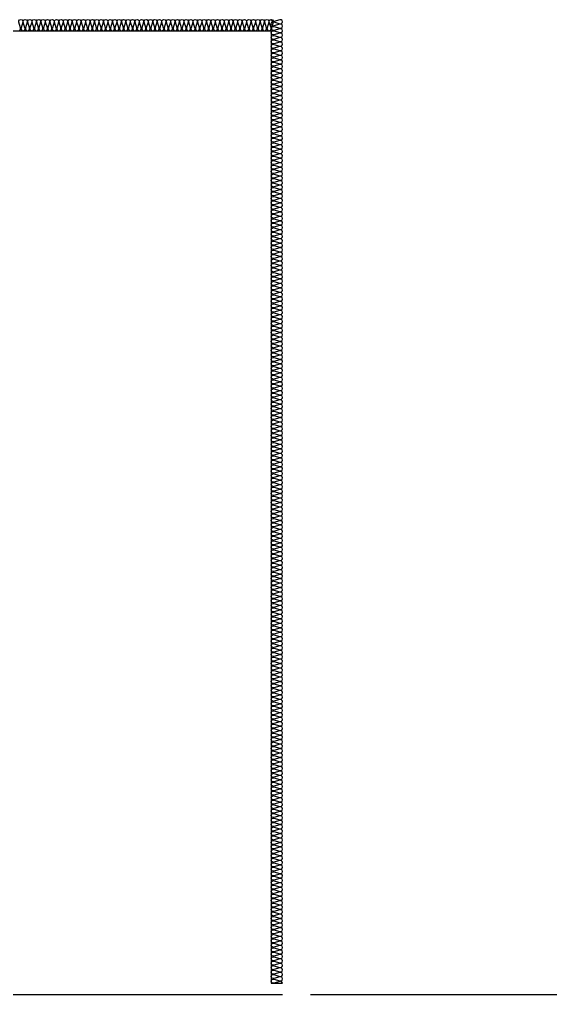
# Model space of a CAD drawing. Header units: millimetres. Extents: x 19868 to 801382, y -4805 to 85279.
# Drawn here: x 770287 to 775035, y 43679 to 52399 of the extents above; entities that cross this region are included whole.
import ezdxf

# ---------------------------------------------------------------- set-up
doc = ezdxf.new("R2010")
doc.units = ezdxf.units.MM
doc.header["$LTSCALE"] = 250
doc.layers.add('A-FIN', color=6, linetype='Continuous')
doc.layers.add('ISL', color=251, linetype='Continuous')

msp = doc.modelspace()

# ---------------------------------------------------------------- linework, layer by layer
at = {"layer": 'A-FIN'}
for p, q in [((765538.2, 43678.9), (772638.2, 43678.9)), ((772888.2, 43678.9), (783088.2, 43678.9))]:
    msp.add_line(p, q, dxfattribs=at)
at = {"layer": 'ISL'}
msp.add_line((772538.2, 43778.9), (772638.2, 43778.9), dxfattribs=at)
for points in [[(770278.2, 52298.9, 0.509267), (770295.9, 52323.2), (770280.6, 52374.7, -1.372593), (770315.9, 52374.7), (770300.6, 52323.2, 0.509267), (770318.2, 52298.9, 0.509267), (770335.9, 52323.2), (770320.6, 52374.7, -1.372593), (770355.9, 52374.7), (770340.6, 52323.2, 0.509267), (770358.2, 52298.9, 0.509267), (770375.9, 52323.2), (770360.6, 52374.7, -1.372593), (770395.9, 52374.7), (770380.6, 52323.2, 0.509267), (770398.2, 52298.9, 0.509267), (770415.9, 52323.2), (770400.6, 52374.7, -1.372593), (770435.9, 52374.7), (770420.6, 52323.2, 0.509267), (770438.2, 52298.9, 0.509267), (770455.9, 52323.2), (770440.6, 52374.7, -1.372593), (770475.9, 52374.7), (770460.6, 52323.2, 0.509267), (770478.2, 52298.9, 0.509267), (770495.9, 52323.2), (770480.6, 52374.7, -1.372593), (770515.9, 52374.7), (770500.6, 52323.2, 0.509267), (770518.2, 52298.9, 0.509267), (770535.9, 52323.2), (770520.6, 52374.7, -1.372593), (770555.9, 52374.7), (770540.6, 52323.2, 0.509267), (770558.2, 52298.9, 0.509267), (770575.9, 52323.2), (770560.6, 52374.7, -1.372593), (770595.9, 52374.7), (770580.6, 52323.2, 0.509267), (770598.2, 52298.9, 0.509267), (770615.9, 52323.2), (770600.6, 52374.7, -1.372593), (770635.9, 52374.7), (770620.6, 52323.2, 0.509267), (770638.2, 52298.9, 0.509267), (770655.9, 52323.2), (770640.6, 52374.7, -1.372593), (770675.9, 52374.7), (770660.6, 52323.2, 0.509267), (770678.2, 52298.9, 0.509267), (770695.9, 52323.2), (770680.6, 52374.7, -1.372593), (770715.9, 52374.7), (770700.6, 52323.2, 0.509267), (770718.2, 52298.9, 0.509267), (770735.9, 52323.2), (770720.6, 52374.7, -1.372593), (770755.9, 52374.7), (770740.6, 52323.2, 0.509267), (770758.2, 52298.9, 0.509267), (770775.9, 52323.2), (770760.6, 52374.7, -1.372593), (770795.9, 52374.7), (770780.6, 52323.2, 0.509267), (770798.2, 52298.9, 0.509267), (770815.9, 52323.2), (770800.6, 52374.7, -1.372593), (770835.9, 52374.7), (770820.6, 52323.2, 0.509267), (770838.2, 52298.9, 0.509267), (770855.9, 52323.2), (770840.6, 52374.7, -1.372593), (770875.9, 52374.7), (770860.6, 52323.2, 0.509267), (770878.2, 52298.9, 0.509267), (770895.9, 52323.2), (770880.6, 52374.7, -1.372593), (770915.9, 52374.7), (770900.6, 52323.2, 0.509267), (770918.2, 52298.9, 0.509267), (770935.9, 52323.2), (770920.6, 52374.7, -1.372593), (770955.9, 52374.7), (770940.6, 52323.2, 0.509267), (770958.2, 52298.9, 0.509267), (770975.9, 52323.2), (770960.6, 52374.7, -1.372593), (770995.9, 52374.7), (770980.6, 52323.2, 0.509267), (770998.2, 52298.9, 0.509267), (771015.9, 52323.2), (771000.6, 52374.7, -1.372593), (771035.9, 52374.7), (771020.6, 52323.2, 0.509267), (771038.2, 52298.9, 0.509267), (771055.9, 52323.2), (771040.6, 52374.7, -1.372593), (771075.9, 52374.7), (771060.6, 52323.2, 0.509267), (771078.2, 52298.9, 0.509267), (771095.9, 52323.2), (771080.6, 52374.7, -1.372593), (771115.9, 52374.7), (771100.6, 52323.2, 0.509267), (771118.2, 52298.9, 0.509267), (771135.9, 52323.2), (771120.6, 52374.7, -1.372593), (771155.9, 52374.7), (771140.6, 52323.2, 0.509267), (771158.2, 52298.9, 0.509267), (771175.9, 52323.2), (771160.6, 52374.7, -1.372593), (771195.9, 52374.7), (771180.6, 52323.2, 0.509267), (771198.2, 52298.9, 0.509267), (771215.9, 52323.2), (771200.6, 52374.7, -1.372593), (771235.9, 52374.7), (771220.6, 52323.2, 0.509267), (771238.2, 52298.9, 0.509267), (771255.9, 52323.2), (771240.6, 52374.7, -1.372593), (771275.9, 52374.7), (771260.6, 52323.2, 0.509267), (771278.2, 52298.9, 0.509267), (771295.9, 52323.2), (771280.6, 52374.7, -1.372593), (771315.9, 52374.7), (771300.6, 52323.2, 0.509267), (771318.2, 52298.9, 0.509267), (771335.9, 52323.2), (771320.6, 52374.7, -1.372593), (771355.9, 52374.7), (771340.6, 52323.2, 0.509267), (771358.2, 52298.9, 0.509267), (771375.9, 52323.2), (771360.6, 52374.7, -1.372593), (771395.9, 52374.7), (771380.6, 52323.2, 0.509267), (771398.2, 52298.9, 0.509267), (771415.9, 52323.2), (771400.6, 52374.7, -1.372593), (771435.9, 52374.7), (771420.6, 52323.2, 0.509267), (771438.2, 52298.9, 0.509267), (771455.9, 52323.2), (771440.6, 52374.7, -1.372593), (771475.9, 52374.7), (771460.6, 52323.2, 0.509267), (771478.2, 52298.9, 0.509267), (771495.9, 52323.2), (771480.6, 52374.7, -1.372593), (771515.9, 52374.7), (771500.6, 52323.2, 0.509267), (771518.2, 52298.9, 0.509267), (771535.9, 52323.2), (771520.6, 52374.7, -1.372593), (771555.9, 52374.7), (771540.6, 52323.2, 0.509267), (771558.2, 52298.9, 0.509267), (771575.9, 52323.2), (771560.6, 52374.7, -1.372593), (771595.9, 52374.7), (771580.6, 52323.2, 0.509267), (771598.2, 52298.9, 0.509267), (771615.9, 52323.2), (771600.6, 52374.7, -1.372593), (771635.9, 52374.7), (771620.6, 52323.2, 0.509267), (771638.2, 52298.9, 0.509267), (771655.9, 52323.2), (771640.6, 52374.7, -1.372593), (771675.9, 52374.7), (771660.6, 52323.2, 0.509267), (771678.2, 52298.9, 0.509267), (771695.9, 52323.2), (771680.6, 52374.7, -1.372593), (771715.9, 52374.7), (771700.6, 52323.2, 0.509267), (771718.2, 52298.9, 0.509267), (771735.9, 52323.2), (771720.6, 52374.7, -1.372593), (771755.9, 52374.7), (771740.6, 52323.2, 0.509267), (771758.2, 52298.9, 0.509267), (771775.9, 52323.2), (771760.6, 52374.7, -1.372593), (771795.9, 52374.7), (771780.6, 52323.2, 0.509267), (771798.2, 52298.9, 0.509267), (771815.9, 52323.2), (771800.6, 52374.7, -1.372593), (771835.9, 52374.7), (771820.6, 52323.2, 0.509267), (771838.2, 52298.9, 0.509267), (771855.9, 52323.2), (771840.6, 52374.7, -1.372593), (771875.9, 52374.7), (771860.6, 52323.2, 0.509267), (771878.2, 52298.9, 0.509267), (771895.9, 52323.2), (771880.6, 52374.7, -1.372593), (771915.9, 52374.7), (771900.6, 52323.2, 0.509267), (771918.2, 52298.9, 0.509267), (771935.9, 52323.2), (771920.6, 52374.7, -1.372593), (771955.9, 52374.7), (771940.6, 52323.2, 0.509267), (771958.2, 52298.9, 0.509267), (771975.9, 52323.2), (771960.6, 52374.7, -1.372593), (771995.9, 52374.7), (771980.6, 52323.2, 0.509267), (771998.2, 52298.9, 0.509267), (772015.9, 52323.2), (772000.6, 52374.7, -1.372593), (772035.9, 52374.7), (772020.6, 52323.2, 0.509267), (772038.2, 52298.9, 0.509267), (772055.9, 52323.2), (772040.6, 52374.7, -1.372593), (772075.9, 52374.7), (772060.6, 52323.2, 0.509267), (772078.2, 52298.9, 0.509267), (772095.9, 52323.2), (772080.6, 52374.7, -1.372593), (772115.9, 52374.7), (772100.6, 52323.2, 0.509267), (772118.2, 52298.9, 0.509267), (772135.9, 52323.2), (772120.6, 52374.7, -1.372593), (772155.9, 52374.7), (772140.6, 52323.2, 0.509267), (772158.2, 52298.9, 0.509267), (772175.9, 52323.2), (772160.6, 52374.7, -1.372593), (772195.9, 52374.7), (772180.6, 52323.2, 0.509267), (772198.2, 52298.9, 0.509267), (772215.9, 52323.2), (772200.6, 52374.7, -1.372593), (772235.9, 52374.7), (772220.6, 52323.2, 0.509267), (772238.2, 52298.9, 0.509267), (772255.9, 52323.2), (772240.6, 52374.7, -1.372593), (772275.9, 52374.7), (772260.6, 52323.2, 0.509267), (772278.2, 52298.9, 0.509267), (772295.9, 52323.2), (772280.6, 52374.7, -1.372593), (772315.9, 52374.7), (772300.6, 52323.2, 0.509267), (772318.2, 52298.9, 0.509267), (772335.9, 52323.2), (772320.6, 52374.7, -1.372593), (772355.9, 52374.7), (772340.6, 52323.2, 0.509267), (772358.2, 52298.9, 0.509267), (772375.9, 52323.2), (772360.6, 52374.7, -1.372593), (772395.9, 52374.7), (772380.6, 52323.2, 0.509267), (772398.2, 52298.9, 0.509267), (772415.9, 52323.2), (772400.6, 52374.7, -1.372593), (772435.9, 52374.7), (772420.6, 52323.2, 0.509267), (772438.2, 52298.9, 0.509267), (772455.9, 52323.2), (772440.6, 52374.7, -1.372593), (772475.9, 52374.7), (772460.6, 52323.2, 0.509267), (772478.2, 52298.9, 0.509267), (772495.9, 52323.2), (772480.6, 52374.7, -1.372593), (772515.9, 52374.7), (772500.6, 52323.2, 0.509267), (772518.2, 52298.9, 0.509267), (772535.9, 52323.2), (772520.6, 52374.7, -1.372593), (772555.9, 52374.7), (772540.6, 52323.2, 0.509267), (772558.2, 52298.9)], [(772638.2, 43778.9, 0.509039), (772614, 43796.6), (772562.4, 43781.3, -0.509267), (772538.2, 43799, -0.509267), (772562.4, 43816.6), (772614, 43801.3, 1.372593), (772614, 43836.6), (772562.4, 43821.3, -0.509267), (772538.2, 43839, -0.509267), (772562.4, 43856.6), (772614, 43841.3, 1.372593), (772614, 43876.6), (772562.4, 43861.3, -0.509267), (772538.2, 43879, -0.509267), (772562.4, 43896.6), (772614, 43881.3, 1.372593), (772614, 43916.6), (772562.4, 43901.3, -0.509267), (772538.2, 43919, -0.509267), (772562.4, 43936.6), (772614, 43921.3, 1.372593), (772614, 43956.6), (772562.4, 43941.3, -0.509267), (772538.2, 43959, -0.509267), (772562.4, 43976.6), (772614, 43961.3, 1.372593), (772614, 43996.6), (772562.4, 43981.3, -0.509267), (772538.2, 43999, -0.509267), (772562.4, 44016.6), (772614, 44001.3, 1.372593), (772614, 44036.6), (772562.4, 44021.3, -0.509267), (772538.2, 44039, -0.509267), (772562.4, 44056.6), (772614, 44041.3, 1.372593), (772614, 44076.6), (772562.4, 44061.3, -0.509267), (772538.2, 44079, -0.509267), (772562.4, 44096.6), (772614, 44081.3, 1.372593), (772614, 44116.6), (772562.4, 44101.3, -0.509267), (772538.2, 44119, -0.509267), (772562.4, 44136.6), (772614, 44121.3, 1.372593), (772614, 44156.6), (772562.4, 44141.3, -0.509267), (772538.2, 44159, -0.509267), (772562.4, 44176.6), (772614, 44161.3, 1.372593), (772614, 44196.6), (772562.4, 44181.3, -0.509267), (772538.2, 44199, -0.509267), (772562.4, 44216.6), (772614, 44201.3, 1.372593), (772614, 44236.6), (772562.4, 44221.3, -0.509267), (772538.2, 44239, -0.509267), (772562.4, 44256.6), (772614, 44241.3, 1.372593), (772614, 44276.6), (772562.4, 44261.3, -0.509267), (772538.2, 44279, -0.509267), (772562.4, 44296.6), (772614, 44281.3, 1.372593), (772614, 44316.6), (772562.4, 44301.3, -0.509267), (772538.2, 44319, -0.509267), (772562.4, 44336.6), (772614, 44321.3, 1.372593), (772614, 44356.6), (772562.4, 44341.3, -0.509267), (772538.2, 44359, -0.509267), (772562.4, 44376.6), (772614, 44361.3, 1.372593), (772614, 44396.6), (772562.4, 44381.3, -0.509267), (772538.2, 44399, -0.509267), (772562.4, 44416.6), (772614, 44401.3, 1.372593), (772614, 44436.6), (772562.4, 44421.3, -0.509267), (772538.2, 44439, -0.509267), (772562.4, 44456.6), (772614, 44441.3, 1.372593), (772614, 44476.6), (772562.4, 44461.3, -0.509267), (772538.2, 44479, -0.509267), (772562.4, 44496.6), (772614, 44481.3, 1.372593), (772614, 44516.6), (772562.4, 44501.3, -0.509267), (772538.2, 44519, -0.509267), (772562.4, 44536.6), (772614, 44521.3, 1.372593), (772614, 44556.6), (772562.4, 44541.3, -0.509267), (772538.2, 44559, -0.509267), (772562.4, 44576.6), (772614, 44561.3, 1.372593), (772614, 44596.6), (772562.4, 44581.3, -0.509267), (772538.2, 44599, -0.509267), (772562.4, 44616.6), (772614, 44601.3, 1.372593), (772614, 44636.6), (772562.4, 44621.3, -0.509267), (772538.2, 44639, -0.509267), (772562.4, 44656.6), (772614, 44641.3, 1.372593), (772614, 44676.6), (772562.4, 44661.3, -0.509267), (772538.2, 44679, -0.509267), (772562.4, 44696.6), (772614, 44681.3, 1.372593), (772614, 44716.6), (772562.4, 44701.3, -0.509267), (772538.2, 44719, -0.509267), (772562.4, 44736.6), (772614, 44721.3, 1.372593), (772614, 44756.6), (772562.4, 44741.3, -0.509267), (772538.2, 44759, -0.509267), (772562.4, 44776.6), (772614, 44761.3, 1.372593), (772614, 44796.6), (772562.4, 44781.3, -0.509267), (772538.2, 44799, -0.509267), (772562.4, 44816.6), (772614, 44801.3, 1.372593), (772614, 44836.6), (772562.4, 44821.3, -0.509267), (772538.2, 44839, -0.509267), (772562.4, 44856.6), (772614, 44841.3, 1.372593), (772614, 44876.6), (772562.4, 44861.3, -0.509267), (772538.2, 44879, -0.509267), (772562.4, 44896.6), (772614, 44881.3, 1.372593), (772614, 44916.6), (772562.4, 44901.3, -0.509267), (772538.2, 44919, -0.509267), (772562.4, 44936.6), (772614, 44921.3, 1.372593), (772614, 44956.6), (772562.4, 44941.3, -0.509267), (772538.2, 44959, -0.509267), (772562.4, 44976.6), (772614, 44961.3, 1.372593), (772614, 44996.6), (772562.4, 44981.3, -0.509267), (772538.2, 44999, -0.509267), (772562.4, 45016.6), (772614, 45001.3, 1.372593), (772614, 45036.6), (772562.4, 45021.3, -0.509267), (772538.2, 45039, -0.509267), (772562.4, 45056.6), (772614, 45041.3, 1.372593), (772614, 45076.6), (772562.4, 45061.3, -0.509267), (772538.2, 45079, -0.509267), (772562.4, 45096.6), (772614, 45081.3, 1.372593), (772614, 45116.6), (772562.4, 45101.3, -0.509267), (772538.2, 45119, -0.509267), (772562.4, 45136.6), (772614, 45121.3, 1.372593), (772614, 45156.6), (772562.4, 45141.3, -0.509267), (772538.2, 45159, -0.509267), (772562.4, 45176.6), (772614, 45161.3, 1.372593), (772614, 45196.6), (772562.4, 45181.3, -0.509267), (772538.2, 45199, -0.509267), (772562.4, 45216.6), (772614, 45201.3, 1.372593), (772614, 45236.6), (772562.4, 45221.3, -0.509267), (772538.2, 45239, -0.509267), (772562.4, 45256.6), (772614, 45241.3, 1.372593), (772614, 45276.6), (772562.4, 45261.3, -0.509267), (772538.2, 45279, -0.509267), (772562.4, 45296.6), (772614, 45281.3, 1.372593), (772614, 45316.6), (772562.4, 45301.3, -0.509267), (772538.2, 45319, -0.509267), (772562.4, 45336.6), (772614, 45321.3, 1.372593), (772614, 45356.6), (772562.4, 45341.3, -0.509267), (772538.2, 45359, -0.509267), (772562.4, 45376.6), (772614, 45361.3, 1.372593), (772614, 45396.6), (772562.4, 45381.3, -0.509267), (772538.2, 45399, -0.509267), (772562.4, 45416.6), (772614, 45401.3, 1.372593), (772614, 45436.6), (772562.4, 45421.3, -0.509267), (772538.2, 45439, -0.509267), (772562.4, 45456.6), (772614, 45441.3, 1.372593), (772614, 45476.6), (772562.4, 45461.3, -0.509267), (772538.2, 45479, -0.509267), (772562.4, 45496.6), (772614, 45481.3, 1.372593), (772614, 45516.6), (772562.4, 45501.3, -0.509267), (772538.2, 45519, -0.509267), (772562.4, 45536.6), (772614, 45521.3, 1.372593), (772614, 45556.6), (772562.4, 45541.3, -0.509267), (772538.2, 45559, -0.509267), (772562.4, 45576.6), (772614, 45561.3, 1.372593), (772614, 45596.6), (772562.4, 45581.3, -0.509267), (772538.2, 45599, -0.509267), (772562.4, 45616.6), (772614, 45601.3, 1.372593), (772614, 45636.6), (772562.4, 45621.3, -0.509267), (772538.2, 45639, -0.509267), (772562.4, 45656.6), (772614, 45641.3, 1.372593), (772614, 45676.6), (772562.4, 45661.3, -0.509267), (772538.2, 45679, -0.509267), (772562.4, 45696.6), (772614, 45681.3, 1.372593), (772614, 45716.6), (772562.4, 45701.3, -0.509267), (772538.2, 45719, -0.509267), (772562.4, 45736.6), (772614, 45721.3, 1.372593), (772614, 45756.6), (772562.4, 45741.3, -0.509267), (772538.2, 45759, -0.509267), (772562.4, 45776.6), (772614, 45761.3, 1.372593), (772614, 45796.6), (772562.4, 45781.3, -0.509267), (772538.2, 45799, -0.509267), (772562.4, 45816.6), (772614, 45801.3, 1.372593), (772614, 45836.6), (772562.4, 45821.3, -0.509267), (772538.2, 45839, -0.509267), (772562.4, 45856.6), (772614, 45841.3, 1.372593), (772614, 45876.6), (772562.4, 45861.3, -0.509267), (772538.2, 45879, -0.509267), (772562.4, 45896.6), (772614, 45881.3, 1.372593), (772614, 45916.6), (772562.4, 45901.3, -0.509267), (772538.2, 45919, -0.509267), (772562.4, 45936.6), (772614, 45921.3, 1.372593), (772614, 45956.6), (772562.4, 45941.3, -0.509267), (772538.2, 45959, -0.509267), (772562.4, 45976.6), (772614, 45961.3, 1.372593), (772614, 45996.6), (772562.4, 45981.3, -0.509267), (772538.2, 45999, -0.509267), (772562.4, 46016.6), (772614, 46001.3, 1.372593), (772614, 46036.6), (772562.4, 46021.3, -0.509267), (772538.2, 46039, -0.509267), (772562.4, 46056.6), (772614, 46041.3, 1.372593), (772614, 46076.6), (772562.4, 46061.3, -0.509267), (772538.2, 46079, -0.509267), (772562.4, 46096.6), (772614, 46081.3, 1.372593), (772614, 46116.6), (772562.4, 46101.3, -0.509267), (772538.2, 46119, -0.509267), (772562.4, 46136.6), (772614, 46121.3, 1.372593), (772614, 46156.6), (772562.4, 46141.3, -0.509267), (772538.2, 46159, -0.509267), (772562.4, 46176.6), (772614, 46161.3, 1.372593), (772614, 46196.6), (772562.4, 46181.3, -0.509267), (772538.2, 46199, -0.509267), (772562.4, 46216.6), (772614, 46201.3, 1.372593), (772614, 46236.6), (772562.4, 46221.3, -0.509267), (772538.2, 46239, -0.509267), (772562.4, 46256.6), (772614, 46241.3, 1.372593), (772614, 46276.6), (772562.4, 46261.3, -0.509267), (772538.2, 46279, -0.509267), (772562.4, 46296.6), (772614, 46281.3, 1.372593), (772614, 46316.6), (772562.4, 46301.3, -0.509267), (772538.2, 46319, -0.509267), (772562.4, 46336.6), (772614, 46321.3, 1.372593), (772614, 46356.6), (772562.4, 46341.3, -0.509267), (772538.2, 46359, -0.509267), (772562.4, 46376.6), (772614, 46361.3, 1.372593), (772614, 46396.6), (772562.4, 46381.3, -0.509267), (772538.2, 46399, -0.509267), (772562.4, 46416.6), (772614, 46401.3, 1.372593), (772614, 46436.6), (772562.4, 46421.3, -0.509267), (772538.2, 46439, -0.509267), (772562.4, 46456.6), (772614, 46441.3, 1.372593), (772614, 46476.6), (772562.4, 46461.3, -0.509267), (772538.2, 46479, -0.509267), (772562.4, 46496.6), (772614, 46481.3, 1.372593), (772614, 46516.6), (772562.4, 46501.3, -0.509267), (772538.2, 46519, -0.509267), (772562.4, 46536.6), (772614, 46521.3, 1.372593), (772614, 46556.6), (772562.4, 46541.3, -0.509267), (772538.2, 46559, -0.509267), (772562.4, 46576.6), (772614, 46561.3, 1.372593), (772614, 46596.6), (772562.4, 46581.3, -0.509267), (772538.2, 46599, -0.509267), (772562.4, 46616.6), (772614, 46601.3, 1.372593), (772614, 46636.6), (772562.4, 46621.3, -0.509267), (772538.2, 46639, -0.509267), (772562.4, 46656.6), (772614, 46641.3, 1.372593), (772614, 46676.6), (772562.4, 46661.3, -0.509267), (772538.2, 46679, -0.509267), (772562.4, 46696.6), (772614, 46681.3, 1.372593), (772614, 46716.6), (772562.4, 46701.3, -0.509267), (772538.2, 46719, -0.509267), (772562.4, 46736.6), (772614, 46721.3, 1.372593), (772614, 46756.6), (772562.4, 46741.3, -0.509267), (772538.2, 46759, -0.509267), (772562.4, 46776.6), (772614, 46761.3, 1.372593), (772614, 46796.6), (772562.4, 46781.3, -0.509267), (772538.2, 46799, -0.509267), (772562.4, 46816.6), (772614, 46801.3, 1.372593), (772614, 46836.6), (772562.4, 46821.3, -0.509267), (772538.2, 46839, -0.509267), (772562.4, 46856.6), (772614, 46841.3, 1.372593), (772614, 46876.6), (772562.4, 46861.3, -0.509267), (772538.2, 46879, -0.509267), (772562.4, 46896.6), (772614, 46881.3, 1.372593), (772614, 46916.6), (772562.4, 46901.3, -0.509267), (772538.2, 46919, -0.509267), (772562.4, 46936.6), (772614, 46921.3, 1.372593), (772614, 46956.6), (772562.4, 46941.3, -0.509267), (772538.2, 46959, -0.509267), (772562.4, 46976.6), (772614, 46961.3, 1.372593), (772614, 46996.6), (772562.4, 46981.3, -0.509267), (772538.2, 46999, -0.509267), (772562.4, 47016.6), (772614, 47001.3, 1.372593), (772614, 47036.6), (772562.4, 47021.3, -0.509267), (772538.2, 47039, -0.509267), (772562.4, 47056.6), (772614, 47041.3, 1.372593), (772614, 47076.6), (772562.4, 47061.3, -0.509267), (772538.2, 47079, -0.509267), (772562.4, 47096.6), (772614, 47081.3, 1.372593), (772614, 47116.6), (772562.4, 47101.3, -0.509267), (772538.2, 47119, -0.509267), (772562.4, 47136.6), (772614, 47121.3, 1.372593), (772614, 47156.6), (772562.4, 47141.3, -0.509267), (772538.2, 47159, -0.509267), (772562.4, 47176.6), (772614, 47161.3, 1.372593), (772614, 47196.6), (772562.4, 47181.3, -0.509267), (772538.2, 47199, -0.509267), (772562.4, 47216.6), (772614, 47201.3, 1.372593), (772614, 47236.6), (772562.4, 47221.3, -0.509267), (772538.2, 47239, -0.509267), (772562.4, 47256.6), (772614, 47241.3, 1.372593), (772614, 47276.6), (772562.4, 47261.3, -0.509267), (772538.2, 47279, -0.509267), (772562.4, 47296.6), (772614, 47281.3, 1.372593), (772614, 47316.6), (772562.4, 47301.3, -0.509267), (772538.2, 47319, -0.509267), (772562.4, 47336.6), (772614, 47321.3, 1.372593), (772614, 47356.6), (772562.4, 47341.3, -0.509267), (772538.2, 47359, -0.509267), (772562.4, 47376.6), (772614, 47361.3, 1.372593), (772614, 47396.6), (772562.4, 47381.3, -0.509267), (772538.2, 47399, -0.509267), (772562.4, 47416.6), (772614, 47401.3, 1.372593), (772614, 47436.6), (772562.4, 47421.3, -0.509267), (772538.2, 47439, -0.509267), (772562.4, 47456.6), (772614, 47441.3, 1.372593), (772614, 47476.6), (772562.4, 47461.3, -0.509267), (772538.2, 47479, -0.509267), (772562.4, 47496.6), (772614, 47481.3, 1.372593), (772614, 47516.6), (772562.4, 47501.3, -0.509267), (772538.2, 47519, -0.509267), (772562.4, 47536.6), (772614, 47521.3, 1.372593), (772614, 47556.6), (772562.4, 47541.3, -0.509267), (772538.2, 47559, -0.509267), (772562.4, 47576.6), (772614, 47561.3, 1.372593), (772614, 47596.6), (772562.4, 47581.3, -0.509267), (772538.2, 47599, -0.509267), (772562.4, 47616.6), (772614, 47601.3, 1.372593), (772614, 47636.6), (772562.4, 47621.3, -0.509267), (772538.2, 47639, -0.509267), (772562.4, 47656.6), (772614, 47641.3, 1.372593), (772614, 47676.6), (772562.4, 47661.3, -0.509267), (772538.2, 47679, -0.509267), (772562.4, 47696.6), (772614, 47681.3, 1.372593), (772614, 47716.6), (772562.4, 47701.3, -0.509267), (772538.2, 47719, -0.509267), (772562.4, 47736.6), (772614, 47721.3, 1.372593), (772614, 47756.6), (772562.4, 47741.3, -0.509267), (772538.2, 47759, -0.509267), (772562.4, 47776.6), (772614, 47761.3, 1.372593), (772614, 47796.6), (772562.4, 47781.3, -0.509267), (772538.2, 47799, -0.509267), (772562.4, 47816.6), (772614, 47801.3, 1.372593), (772614, 47836.6), (772562.4, 47821.3, -0.509267), (772538.2, 47839, -0.509267), (772562.4, 47856.6), (772614, 47841.3, 1.372593), (772614, 47876.6), (772562.4, 47861.3, -0.509267), (772538.2, 47879, -0.509267), (772562.4, 47896.6), (772614, 47881.3, 1.372593), (772614, 47916.6), (772562.4, 47901.3, -0.509267), (772538.2, 47919, -0.509267), (772562.4, 47936.6), (772614, 47921.3, 1.372593), (772614, 47956.6), (772562.4, 47941.3, -0.509267), (772538.2, 47959, -0.509267), (772562.4, 47976.6), (772614, 47961.3, 1.372593), (772614, 47996.6), (772562.4, 47981.3, -0.509267), (772538.2, 47999, -0.509267), (772562.4, 48016.6), (772614, 48001.3, 1.372593), (772614, 48036.6), (772562.4, 48021.3, -0.509267), (772538.2, 48039, -0.509267), (772562.4, 48056.6), (772614, 48041.3, 1.372593), (772614, 48076.6), (772562.4, 48061.3, -0.509267), (772538.2, 48079, -0.509267), (772562.4, 48096.6), (772614, 48081.3, 1.372593), (772614, 48116.6), (772562.4, 48101.3, -0.509267), (772538.2, 48119, -0.509267), (772562.4, 48136.6), (772614, 48121.3, 1.372593), (772614, 48156.6), (772562.4, 48141.3, -0.509267), (772538.2, 48159, -0.509267), (772562.4, 48176.6), (772614, 48161.3, 1.372593), (772614, 48196.6), (772562.4, 48181.3, -0.509267), (772538.2, 48199, -0.509267), (772562.4, 48216.6), (772614, 48201.3, 1.372593), (772614, 48236.6), (772562.4, 48221.3, -0.509267), (772538.2, 48239, -0.509267), (772562.4, 48256.6), (772614, 48241.3, 1.372593), (772614, 48276.6), (772562.4, 48261.3, -0.509267), (772538.2, 48279, -0.509267), (772562.4, 48296.6), (772614, 48281.3, 1.372593), (772614, 48316.6), (772562.4, 48301.3, -0.509267), (772538.2, 48319, -0.509267), (772562.4, 48336.6), (772614, 48321.3, 1.372593), (772614, 48356.6), (772562.4, 48341.3, -0.509267), (772538.2, 48359, -0.509267), (772562.4, 48376.6), (772614, 48361.3, 1.372593), (772614, 48396.6), (772562.4, 48381.3, -0.509267), (772538.2, 48399, -0.509267), (772562.4, 48416.6), (772614, 48401.3, 1.372593), (772614, 48436.6), (772562.4, 48421.3, -0.509267), (772538.2, 48439, -0.509267), (772562.4, 48456.6), (772614, 48441.3, 1.372593), (772614, 48476.6), (772562.4, 48461.3, -0.509267), (772538.2, 48479, -0.509267), (772562.4, 48496.6), (772614, 48481.3, 1.372593), (772614, 48516.6), (772562.4, 48501.3, -0.509267), (772538.2, 48519, -0.509267), (772562.4, 48536.6), (772614, 48521.3, 1.372593), (772614, 48556.6), (772562.4, 48541.3, -0.509267), (772538.2, 48559, -0.509267), (772562.4, 48576.6), (772614, 48561.3, 1.372593), (772614, 48596.6), (772562.4, 48581.3, -0.509267), (772538.2, 48599, -0.509267), (772562.4, 48616.6), (772614, 48601.3, 1.372593), (772614, 48636.6), (772562.4, 48621.3, -0.509267), (772538.2, 48639, -0.509267), (772562.4, 48656.6), (772614, 48641.3, 1.372593), (772614, 48676.6), (772562.4, 48661.3, -0.509267), (772538.2, 48679, -0.509267), (772562.4, 48696.6), (772614, 48681.3, 1.372593), (772614, 48716.6), (772562.4, 48701.3, -0.509267), (772538.2, 48719, -0.509267), (772562.4, 48736.6), (772614, 48721.3, 1.372593), (772614, 48756.6), (772562.4, 48741.3, -0.509267), (772538.2, 48759, -0.509267), (772562.4, 48776.6), (772614, 48761.3, 1.372593), (772614, 48796.6), (772562.4, 48781.3, -0.509267), (772538.2, 48799, -0.509267), (772562.4, 48816.6), (772614, 48801.3, 1.372593), (772614, 48836.6), (772562.4, 48821.3, -0.509267), (772538.2, 48839, -0.509267), (772562.4, 48856.6), (772614, 48841.3, 1.372593), (772614, 48876.6), (772562.4, 48861.3, -0.509267), (772538.2, 48879, -0.509267), (772562.4, 48896.6), (772614, 48881.3, 1.372593), (772614, 48916.6), (772562.4, 48901.3, -0.509267), (772538.2, 48919, -0.509267), (772562.4, 48936.6), (772614, 48921.3, 1.372593), (772614, 48956.6), (772562.4, 48941.3, -0.509267), (772538.2, 48959, -0.509267), (772562.4, 48976.6), (772614, 48961.3, 1.372593), (772614, 48996.6), (772562.4, 48981.3, -0.509267), (772538.2, 48999, -0.509267), (772562.4, 49016.6), (772614, 49001.3, 1.372593), (772614, 49036.6), (772562.4, 49021.3, -0.509267), (772538.2, 49039, -0.509267), (772562.4, 49056.6), (772614, 49041.3, 1.372593), (772614, 49076.6), (772562.4, 49061.3, -0.509267), (772538.2, 49079, -0.509267), (772562.4, 49096.6), (772614, 49081.3, 1.372593), (772614, 49116.6), (772562.4, 49101.3, -0.509267), (772538.2, 49119, -0.509267), (772562.4, 49136.6), (772614, 49121.3, 1.372593), (772614, 49156.6), (772562.4, 49141.3, -0.509267), (772538.2, 49159, -0.509267), (772562.4, 49176.6), (772614, 49161.3, 1.372593), (772614, 49196.6), (772562.4, 49181.3, -0.509267), (772538.2, 49199, -0.509267), (772562.4, 49216.6), (772614, 49201.3, 1.372593), (772614, 49236.6), (772562.4, 49221.3, -0.509267), (772538.2, 49239, -0.509267), (772562.4, 49256.6), (772614, 49241.3, 1.372593), (772614, 49276.6), (772562.4, 49261.3, -0.509267), (772538.2, 49279, -0.509267), (772562.4, 49296.6), (772614, 49281.3, 1.372593), (772614, 49316.6), (772562.4, 49301.3, -0.509267), (772538.2, 49319, -0.509267), (772562.4, 49336.6), (772614, 49321.3, 1.372593), (772614, 49356.6), (772562.4, 49341.3, -0.509267), (772538.2, 49359, -0.509267), (772562.4, 49376.6), (772614, 49361.3, 1.372593), (772614, 49396.6), (772562.4, 49381.3, -0.509267), (772538.2, 49399, -0.509267), (772562.4, 49416.6), (772614, 49401.3, 1.372593), (772614, 49436.6), (772562.4, 49421.3, -0.509267), (772538.2, 49439, -0.509267), (772562.4, 49456.6), (772614, 49441.3, 1.372593), (772614, 49476.6), (772562.4, 49461.3, -0.509267), (772538.2, 49479, -0.509267), (772562.4, 49496.6), (772614, 49481.3, 1.372593), (772614, 49516.6), (772562.4, 49501.3, -0.509267), (772538.2, 49519, -0.509267), (772562.4, 49536.6), (772614, 49521.3, 1.372593), (772614, 49556.6), (772562.4, 49541.3, -0.509267), (772538.2, 49559, -0.509267), (772562.4, 49576.6), (772614, 49561.3, 1.372593), (772614, 49596.6), (772562.4, 49581.3, -0.509267), (772538.2, 49599, -0.509267), (772562.4, 49616.6), (772614, 49601.3, 1.372593), (772614, 49636.6), (772562.4, 49621.3, -0.509267), (772538.2, 49639, -0.509267), (772562.4, 49656.6), (772614, 49641.3, 1.372593), (772614, 49676.6), (772562.4, 49661.3, -0.509267), (772538.2, 49679, -0.509267), (772562.4, 49696.6), (772614, 49681.3, 1.372593), (772614, 49716.6), (772562.4, 49701.3, -0.509267), (772538.2, 49719, -0.509267), (772562.4, 49736.6), (772614, 49721.3, 1.372593), (772614, 49756.6), (772562.4, 49741.3, -0.509267), (772538.2, 49759, -0.509267), (772562.4, 49776.6), (772614, 49761.3, 1.372593), (772614, 49796.6), (772562.4, 49781.3, -0.509267), (772538.2, 49799, -0.509267), (772562.4, 49816.6), (772614, 49801.3, 1.372593), (772614, 49836.6), (772562.4, 49821.3, -0.509267), (772538.2, 49839, -0.509267), (772562.4, 49856.6), (772614, 49841.3, 1.372593), (772614, 49876.6), (772562.4, 49861.3, -0.509267), (772538.2, 49879, -0.509267), (772562.4, 49896.6), (772614, 49881.3, 1.372593), (772614, 49916.6), (772562.4, 49901.3, -0.509267), (772538.2, 49919, -0.509267), (772562.4, 49936.6), (772614, 49921.3, 1.372593), (772614, 49956.6), (772562.4, 49941.3, -0.509267), (772538.2, 49959, -0.509267), (772562.4, 49976.6), (772614, 49961.3, 1.372593), (772614, 49996.6), (772562.4, 49981.3, -0.509267), (772538.2, 49999, -0.509267), (772562.4, 50016.6), (772614, 50001.3, 1.372593), (772614, 50036.6), (772562.4, 50021.3, -0.509267), (772538.2, 50039, -0.509267), (772562.4, 50056.6), (772614, 50041.3, 1.372593), (772614, 50076.6), (772562.4, 50061.3, -0.509267), (772538.2, 50079, -0.509267), (772562.4, 50096.6), (772614, 50081.3, 1.372593), (772614, 50116.6), (772562.4, 50101.3, -0.509267), (772538.2, 50119, -0.509267), (772562.4, 50136.6), (772614, 50121.3, 1.372593), (772614, 50156.6), (772562.4, 50141.3, -0.509267), (772538.2, 50159, -0.509267), (772562.4, 50176.6), (772614, 50161.3, 1.372593), (772614, 50196.6), (772562.4, 50181.3, -0.509267), (772538.2, 50199, -0.509267), (772562.4, 50216.6), (772614, 50201.3, 1.372593), (772614, 50236.6), (772562.4, 50221.3, -0.509267), (772538.2, 50239, -0.509267), (772562.4, 50256.6), (772614, 50241.3, 1.372593), (772614, 50276.6), (772562.4, 50261.3, -0.509267), (772538.2, 50279, -0.509267), (772562.4, 50296.6), (772614, 50281.3, 1.372593), (772614, 50316.6), (772562.4, 50301.3, -0.509267), (772538.2, 50319, -0.509267), (772562.4, 50336.6), (772614, 50321.3, 1.372593), (772614, 50356.6), (772562.4, 50341.3, -0.509267), (772538.2, 50359, -0.509267), (772562.4, 50376.6), (772614, 50361.3, 1.372593), (772614, 50396.6), (772562.4, 50381.3, -0.509267), (772538.2, 50399, -0.509267), (772562.4, 50416.6), (772614, 50401.3, 1.372593), (772614, 50436.6), (772562.4, 50421.3, -0.509267), (772538.2, 50439, -0.509267), (772562.4, 50456.6), (772614, 50441.3, 1.372593), (772614, 50476.6), (772562.4, 50461.3, -0.509267), (772538.2, 50479, -0.509267), (772562.4, 50496.6), (772614, 50481.3, 1.372593), (772614, 50516.6), (772562.4, 50501.3, -0.509267), (772538.2, 50519, -0.509267), (772562.4, 50536.6), (772614, 50521.3, 1.372593), (772614, 50556.6), (772562.4, 50541.3, -0.509267), (772538.2, 50559, -0.509267), (772562.4, 50576.6), (772614, 50561.3, 1.372593), (772614, 50596.6), (772562.4, 50581.3, -0.509267), (772538.2, 50599, -0.509267), (772562.4, 50616.6), (772614, 50601.3, 1.372593), (772614, 50636.6), (772562.4, 50621.3, -0.509267), (772538.2, 50639, -0.509267), (772562.4, 50656.6), (772614, 50641.3, 1.372593), (772614, 50676.6), (772562.4, 50661.3, -0.509267), (772538.2, 50679, -0.509267), (772562.4, 50696.6), (772614, 50681.3, 1.372593), (772614, 50716.6), (772562.4, 50701.3, -0.509267), (772538.2, 50719, -0.509267), (772562.4, 50736.6), (772614, 50721.3, 1.372593), (772614, 50756.6), (772562.4, 50741.3, -0.509267), (772538.2, 50759, -0.509267), (772562.4, 50776.6), (772614, 50761.3, 1.372593), (772614, 50796.6), (772562.4, 50781.3, -0.509267), (772538.2, 50799, -0.509267), (772562.4, 50816.6), (772614, 50801.3, 1.372593), (772614, 50836.6), (772562.4, 50821.3, -0.509267), (772538.2, 50839, -0.509267), (772562.4, 50856.6), (772614, 50841.3, 1.372593), (772614, 50876.6), (772562.4, 50861.3, -0.509267), (772538.2, 50879, -0.509267), (772562.4, 50896.6), (772614, 50881.3, 1.372593), (772614, 50916.6), (772562.4, 50901.3, -0.509267), (772538.2, 50919, -0.509267), (772562.4, 50936.6), (772614, 50921.3, 1.372593), (772614, 50956.6), (772562.4, 50941.3, -0.509267), (772538.2, 50959, -0.509267), (772562.4, 50976.6), (772614, 50961.3, 1.372593), (772614, 50996.6), (772562.4, 50981.3, -0.509267), (772538.2, 50999, -0.509267), (772562.4, 51016.6), (772614, 51001.3, 1.372593), (772614, 51036.6), (772562.4, 51021.3, -0.509267), (772538.2, 51039, -0.509267), (772562.4, 51056.6), (772614, 51041.3, 1.372593), (772614, 51076.6), (772562.4, 51061.3, -0.509267), (772538.2, 51079, -0.509267), (772562.4, 51096.6), (772614, 51081.3, 1.372593), (772614, 51116.6), (772562.4, 51101.3, -0.509267), (772538.2, 51119, -0.509267), (772562.4, 51136.6), (772614, 51121.3, 1.372593), (772614, 51156.6), (772562.4, 51141.3, -0.509267), (772538.2, 51159, -0.509267), (772562.4, 51176.6), (772614, 51161.3, 1.372593), (772614, 51196.6), (772562.4, 51181.3, -0.509267), (772538.2, 51199, -0.509267), (772562.4, 51216.6), (772614, 51201.3, 1.372593), (772614, 51236.6), (772562.4, 51221.3, -0.509267), (772538.2, 51239, -0.509267), (772562.4, 51256.6), (772614, 51241.3, 1.372593), (772614, 51276.6), (772562.4, 51261.3, -0.509267), (772538.2, 51279, -0.509267), (772562.4, 51296.6), (772614, 51281.3, 1.372593), (772614, 51316.6), (772562.4, 51301.3, -0.509267), (772538.2, 51319, -0.509267), (772562.4, 51336.6), (772614, 51321.3, 1.372593), (772614, 51356.6), (772562.4, 51341.3, -0.509267), (772538.2, 51359, -0.509267), (772562.4, 51376.6), (772614, 51361.3, 1.372593), (772614, 51396.6), (772562.4, 51381.3, -0.509267), (772538.2, 51399, -0.509267), (772562.4, 51416.6), (772614, 51401.3, 1.372593), (772614, 51436.6), (772562.4, 51421.3, -0.509267), (772538.2, 51439, -0.509267), (772562.4, 51456.6), (772614, 51441.3, 1.372593), (772614, 51476.6), (772562.4, 51461.3, -0.509267), (772538.2, 51479, -0.509267), (772562.4, 51496.6), (772614, 51481.3, 1.372593), (772614, 51516.6), (772562.4, 51501.3, -0.509267), (772538.2, 51519, -0.509267), (772562.4, 51536.6), (772614, 51521.3, 1.372593), (772614, 51556.6), (772562.4, 51541.3, -0.509267), (772538.2, 51559, -0.509267), (772562.4, 51576.6), (772614, 51561.3, 1.372593), (772614, 51596.6), (772562.4, 51581.3, -0.509267), (772538.2, 51599, -0.509267), (772562.4, 51616.6), (772614, 51601.3, 1.372593), (772614, 51636.6), (772562.4, 51621.3, -0.509267), (772538.2, 51639, -0.509267), (772562.4, 51656.6), (772614, 51641.3, 1.372593), (772614, 51676.6), (772562.4, 51661.3, -0.509267), (772538.2, 51679, -0.509267), (772562.4, 51696.6), (772614, 51681.3, 1.372593), (772614, 51716.6), (772562.4, 51701.3, -0.509267), (772538.2, 51719, -0.509267), (772562.4, 51736.6), (772614, 51721.3, 1.372593), (772614, 51756.6), (772562.4, 51741.3, -0.509267), (772538.2, 51759, -0.509267), (772562.4, 51776.6), (772614, 51761.3, 1.372593), (772614, 51796.6), (772562.4, 51781.3, -0.509267), (772538.2, 51799, -0.509267), (772562.4, 51816.6), (772614, 51801.3, 1.372593), (772614, 51836.6), (772562.4, 51821.3, -0.509267), (772538.2, 51839, -0.509267), (772562.4, 51856.6), (772614, 51841.3, 1.372593), (772614, 51876.6), (772562.4, 51861.3, -0.509267), (772538.2, 51879, -0.509267), (772562.4, 51896.6), (772614, 51881.3, 1.372593), (772614, 51916.6), (772562.4, 51901.3, -0.509267), (772538.2, 51919, -0.509267), (772562.4, 51936.6), (772614, 51921.3, 1.372593), (772614, 51956.6), (772562.4, 51941.3, -0.509267), (772538.2, 51959, -0.509267), (772562.4, 51976.6), (772614, 51961.3, 1.372593), (772614, 51996.6), (772562.4, 51981.3, -0.509267), (772538.2, 51999, -0.509267), (772562.4, 52016.6), (772614, 52001.3, 1.372593), (772614, 52036.6), (772562.4, 52021.3, -0.509267), (772538.2, 52039, -0.509267), (772562.4, 52056.6), (772614, 52041.3, 1.372593), (772614, 52076.6), (772562.4, 52061.3, -0.509267), (772538.2, 52079, -0.509267), (772562.4, 52096.6), (772614, 52081.3, 1.372593), (772614, 52116.6), (772562.4, 52101.3, -0.509267), (772538.2, 52119, -0.509267), (772562.4, 52136.6), (772614, 52121.3, 1.372593), (772614, 52156.6), (772562.4, 52141.3, -0.509267), (772538.2, 52159, -0.509267), (772562.4, 52176.6), (772614, 52161.3, 1.372593), (772614, 52196.6), (772562.4, 52181.3, -0.509267), (772538.2, 52199, -0.509267), (772562.4, 52216.6), (772614, 52201.3, 1.372593), (772614, 52236.6), (772562.4, 52221.3, -0.509267), (772538.2, 52239, -0.509267), (772562.4, 52256.6), (772614, 52241.3, 1.372593), (772614, 52276.6), (772562.4, 52261.3, -0.509267), (772538.2, 52279, -0.509267), (772562.4, 52296.6), (772614, 52281.3, 1.372593), (772614, 52316.6), (772562.4, 52301.3, -0.509267), (772538.2, 52319, -0.509267), (772562.4, 52336.6), (772614, 52321.3, 1.372593), (772614, 52356.6), (772562.4, 52341.3, -0.509267), (772538.2, 52359, -0.509267), (772562.4, 52376.6), (772614, 52361.3, 1.372593), (772614, 52396.6), (772562.4, 52381.3, -0.509267), (772538.2, 52399)]]:
    msp.add_lwpolyline(points, format="xyb", dxfattribs=at)
msp.add_lwpolyline([(765638.2, 43778.9), (765638.2, 52298.9), (768788.2, 52298.9), (768788.2, 51178.9), (769988.2, 51178.9), (769988.2, 52298.9), (772538.2, 52298.9), (772538.2, 43778.9)], dxfattribs=at)

doc.saveas('drawing.dxf')
